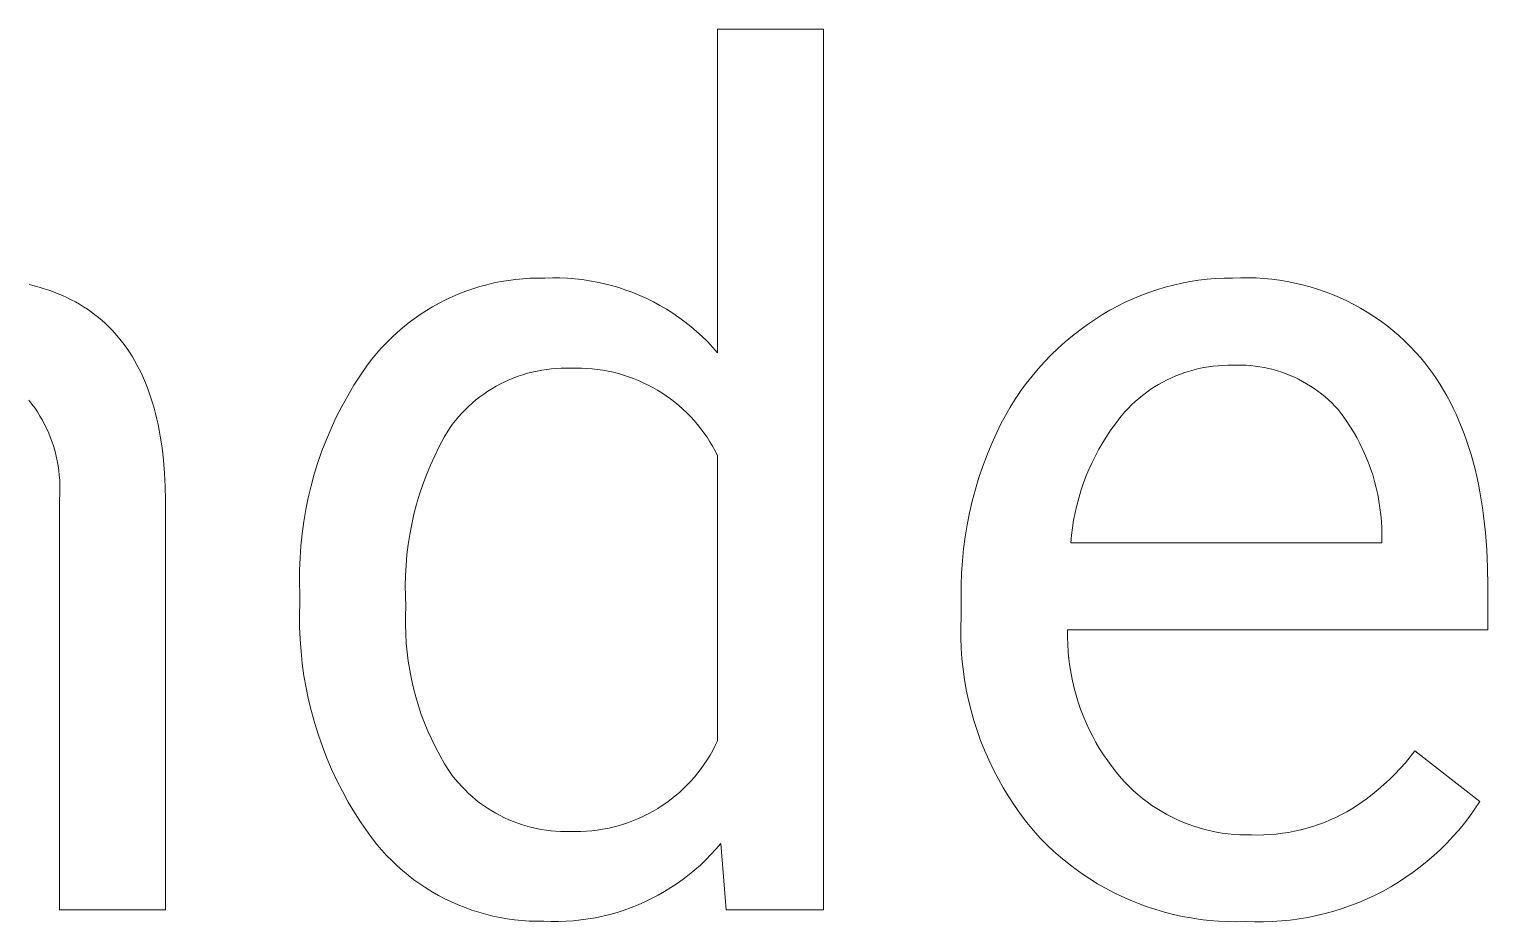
# Model space of a CAD drawing. Header units: millimetres. Extents: x 2840 to 6121, y 744 to 3036.
# Drawn here: x 5190 to 5244.2, y 1002.9 to 1036.1 of the extents above; entities that cross this region are included whole.
import ezdxf

# ---------------------------------------------------------------- set-up
doc = ezdxf.new("R2010")
doc.units = ezdxf.units.MM
doc.header["$MEASUREMENT"] = 0
doc.layers.add('Domyślny', color=7, linetype='Continuous', true_color=0x000000)

msp = doc.modelspace()

# ---------------------------------------------------------------- linework, layer by layer
at = {"layer": 'Domyślny', "color": 18, "lineweight": 15, "true_color": 0x000000}
for p, q in [((5215.569, 1024.074), (5215.569, 1036.115)), ((5215.569, 1036.115), (5219.513, 1036.115)), ((5219.513, 1036.115), (5219.513, 1003.337)), ((5206.983, 1026.604), (5207.248, 1026.667)), ((5207.248, 1026.667), (5207.516, 1026.721)), ((5207.516, 1026.721), (5207.785, 1026.765)), ((5207.785, 1026.765), (5208.055, 1026.801)), ((5208.055, 1026.801), (5208.327, 1026.827)), ((5208.327, 1026.827), (5208.599, 1026.844)), ((5208.599, 1026.844), (5208.872, 1026.851)), ((5208.872, 1026.851), (5209.145, 1026.85)), ((5209.145, 1026.85), (5209.423, 1026.857)), ((5209.423, 1026.857), (5209.702, 1026.856)), ((5209.702, 1026.856), (5209.98, 1026.844)), ((5209.98, 1026.844), (5210.258, 1026.823)), ((5210.258, 1026.823), (5210.535, 1026.792)), ((5210.535, 1026.792), (5210.81, 1026.751)), ((5210.81, 1026.751), (5211.085, 1026.701)), ((5211.085, 1026.701), (5211.357, 1026.642)), ((5211.357, 1026.642), (5211.627, 1026.573)), ((5232.523, 1026.59), (5232.833, 1026.66)), ((5232.833, 1026.66), (5233.145, 1026.719)), ((5233.145, 1026.719), (5233.459, 1026.768)), ((5233.459, 1026.768), (5233.775, 1026.805)), ((5233.775, 1026.805), (5234.091, 1026.832)), ((5234.091, 1026.832), (5234.409, 1026.848)), ((5234.409, 1026.848), (5234.727, 1026.853)), ((5234.727, 1026.853), (5235.018, 1026.864)), ((5235.018, 1026.864), (5235.31, 1026.865)), ((5235.31, 1026.865), (5235.602, 1026.857)), ((5235.602, 1026.857), (5235.893, 1026.838)), ((5235.893, 1026.838), (5236.183, 1026.81)), ((5236.183, 1026.81), (5236.473, 1026.772)), ((5236.473, 1026.772), (5236.761, 1026.724)), ((5236.761, 1026.724), (5237.047, 1026.666)), ((5237.047, 1026.666), (5237.331, 1026.599)), ((5189.959, 1026.607), (5190.147, 1026.56)), ((5190.147, 1026.56), (5190.331, 1026.51)), ((5190.331, 1026.51), (5190.512, 1026.455)), ((5190.512, 1026.455), (5190.689, 1026.397)), ((5190.689, 1026.397), (5190.863, 1026.334)), ((5190.863, 1026.334), (5191.033, 1026.268)), ((5191.033, 1026.268), (5191.2, 1026.197)), ((5191.2, 1026.197), (5191.363, 1026.123)), ((5191.363, 1026.123), (5191.522, 1026.044)), ((5205.45, 1026.039), (5205.697, 1026.155)), ((5205.697, 1026.155), (5205.948, 1026.262)), ((5205.948, 1026.262), (5206.202, 1026.361)), ((5206.202, 1026.361), (5206.459, 1026.451)), ((5206.459, 1026.451), (5206.72, 1026.532)), ((5206.72, 1026.532), (5206.983, 1026.604)), ((5211.627, 1026.573), (5211.894, 1026.494)), ((5211.894, 1026.494), (5212.158, 1026.406)), ((5212.158, 1026.406), (5212.419, 1026.309)), ((5212.419, 1026.309), (5212.677, 1026.203)), ((5212.677, 1026.203), (5212.931, 1026.088)), ((5212.931, 1026.088), (5213.181, 1025.965)), ((5231.019, 1026.082), (5231.312, 1026.204)), ((5231.312, 1026.204), (5231.61, 1026.316)), ((5231.61, 1026.316), (5231.911, 1026.418)), ((5231.911, 1026.418), (5232.215, 1026.509)), ((5232.215, 1026.509), (5232.523, 1026.59)), ((5237.331, 1026.599), (5237.612, 1026.523)), ((5237.612, 1026.523), (5237.891, 1026.436)), ((5237.891, 1026.436), (5238.166, 1026.341)), ((5238.166, 1026.341), (5238.439, 1026.236)), ((5238.439, 1026.236), (5238.707, 1026.122)), ((5238.707, 1026.122), (5238.972, 1025.999)), ((5191.522, 1026.044), (5191.678, 1025.961)), ((5191.678, 1025.961), (5191.831, 1025.875)), ((5191.831, 1025.875), (5191.98, 1025.784)), ((5191.98, 1025.784), (5192.125, 1025.689)), ((5192.125, 1025.689), (5192.267, 1025.59)), ((5192.267, 1025.59), (5192.405, 1025.487)), ((5204.506, 1025.493), (5204.735, 1025.642)), ((5204.735, 1025.642), (5204.969, 1025.782)), ((5204.969, 1025.782), (5205.207, 1025.915)), ((5205.207, 1025.915), (5205.45, 1026.039)), ((5213.181, 1025.965), (5213.426, 1025.832)), ((5213.426, 1025.832), (5213.666, 1025.691)), ((5213.666, 1025.691), (5213.901, 1025.542)), ((5213.901, 1025.542), (5214.131, 1025.385)), ((5229.892, 1025.494), (5230.166, 1025.655)), ((5230.166, 1025.655), (5230.445, 1025.807)), ((5230.445, 1025.807), (5230.73, 1025.949)), ((5230.73, 1025.949), (5231.019, 1026.082)), ((5238.972, 1025.999), (5239.232, 1025.867)), ((5239.232, 1025.867), (5239.488, 1025.726)), ((5239.488, 1025.726), (5239.739, 1025.577)), ((5239.739, 1025.577), (5239.984, 1025.42)), ((5192.405, 1025.487), (5192.539, 1025.381)), ((5192.539, 1025.381), (5192.67, 1025.27)), ((5192.67, 1025.27), (5192.798, 1025.155)), ((5192.798, 1025.155), (5192.922, 1025.036)), ((5192.922, 1025.036), (5193.042, 1024.913)), ((5203.645, 1024.824), (5203.852, 1025.002)), ((5203.852, 1025.002), (5204.064, 1025.173)), ((5204.064, 1025.173), (5204.282, 1025.337)), ((5204.282, 1025.337), (5204.506, 1025.493)), ((5214.131, 1025.385), (5214.356, 1025.22)), ((5214.356, 1025.22), (5214.574, 1025.047)), ((5214.574, 1025.047), (5214.787, 1024.867)), ((5229.044, 1024.917), (5229.331, 1025.125)), ((5229.331, 1025.125), (5229.624, 1025.323)), ((5229.624, 1025.323), (5229.892, 1025.494)), ((5239.984, 1025.42), (5240.224, 1025.254)), ((5240.224, 1025.254), (5240.459, 1025.08)), ((5240.459, 1025.08), (5240.687, 1024.899)), ((5193.042, 1024.913), (5193.159, 1024.786)), ((5193.159, 1024.786), (5193.273, 1024.655)), ((5193.273, 1024.655), (5193.382, 1024.519)), ((5193.382, 1024.519), (5193.489, 1024.38)), ((5203.251, 1024.446), (5203.445, 1024.638)), ((5203.445, 1024.638), (5203.645, 1024.824)), ((5214.787, 1024.867), (5214.993, 1024.679)), ((5214.993, 1024.679), (5215.192, 1024.484)), ((5215.192, 1024.484), (5215.384, 1024.283)), ((5228.231, 1024.235), (5228.494, 1024.472)), ((5228.494, 1024.472), (5228.766, 1024.699)), ((5228.766, 1024.699), (5229.044, 1024.917)), ((5240.687, 1024.899), (5240.909, 1024.709)), ((5240.909, 1024.709), (5241.125, 1024.513)), ((5241.125, 1024.513), (5241.334, 1024.309)), ((5193.489, 1024.38), (5193.591, 1024.237)), ((5193.591, 1024.237), (5193.69, 1024.09)), ((5193.69, 1024.09), (5193.786, 1023.939)), ((5193.786, 1023.939), (5193.878, 1023.783)), ((5202.711, 1023.832), (5202.884, 1024.043)), ((5202.884, 1024.043), (5203.064, 1024.248)), ((5203.064, 1024.248), (5203.251, 1024.446)), ((5215.384, 1024.283), (5215.569, 1024.074)), ((5227.73, 1023.734), (5227.976, 1023.989)), ((5227.976, 1023.989), (5228.231, 1024.235)), ((5241.334, 1024.309), (5241.536, 1024.098)), ((5241.536, 1024.098), (5241.73, 1023.881)), ((5193.878, 1023.783), (5193.967, 1023.624)), ((5193.967, 1023.624), (5194.052, 1023.461)), ((5194.052, 1023.461), (5194.133, 1023.293)), ((5202.288, 1023.242), (5202.545, 1023.615)), ((5202.545, 1023.615), (5202.711, 1023.832)), ((5208.854, 1023.391), (5208.677, 1023.352)), ((5209.033, 1023.425), (5208.854, 1023.391)), ((5209.212, 1023.452), (5209.033, 1023.425)), ((5209.392, 1023.473), (5209.212, 1023.452)), ((5209.573, 1023.488), (5209.392, 1023.473)), ((5209.754, 1023.497), (5209.573, 1023.488)), ((5209.936, 1023.499), (5209.754, 1023.497)), ((5210.117, 1023.495), (5209.936, 1023.499)), ((5210.315, 1023.5), (5210.117, 1023.495)), ((5210.512, 1023.498), (5210.315, 1023.5)), ((5210.71, 1023.489), (5210.512, 1023.498)), ((5210.907, 1023.474), (5210.71, 1023.489)), ((5211.103, 1023.451), (5210.907, 1023.474)), ((5211.299, 1023.422), (5211.103, 1023.451)), ((5211.493, 1023.387), (5211.299, 1023.422)), ((5211.686, 1023.345), (5211.493, 1023.387)), ((5227.266, 1023.201), (5227.493, 1023.472)), ((5227.493, 1023.472), (5227.73, 1023.734)), ((5233.125, 1023.391), (5232.954, 1023.336)), ((5233.299, 1023.439), (5233.125, 1023.391)), ((5233.474, 1023.481), (5233.299, 1023.439)), ((5233.651, 1023.518), (5233.474, 1023.481)), ((5233.829, 1023.548), (5233.651, 1023.518)), ((5234.007, 1023.572), (5233.829, 1023.548)), ((5234.186, 1023.59), (5234.007, 1023.572)), ((5234.366, 1023.602), (5234.186, 1023.59)), ((5234.546, 1023.608), (5234.366, 1023.602)), ((5234.727, 1023.608), (5234.546, 1023.608)), ((5234.896, 1023.612), (5234.727, 1023.608)), ((5235.065, 1023.611), (5234.896, 1023.612)), ((5235.234, 1023.604), (5235.065, 1023.611)), ((5235.403, 1023.592), (5235.234, 1023.604)), ((5235.571, 1023.573), (5235.403, 1023.592)), ((5235.738, 1023.549), (5235.571, 1023.573)), ((5235.905, 1023.519), (5235.738, 1023.549)), ((5236.07, 1023.484), (5235.905, 1023.519)), ((5236.234, 1023.443), (5236.07, 1023.484)), ((5236.397, 1023.396), (5236.234, 1023.443)), ((5236.557, 1023.344), (5236.397, 1023.396)), ((5241.73, 1023.881), (5241.884, 1023.693)), ((5241.884, 1023.693), (5242.032, 1023.5)), ((5242.032, 1023.5), (5242.175, 1023.303)), ((5194.133, 1023.293), (5194.211, 1023.122)), ((5194.211, 1023.122), (5194.285, 1022.946)), ((5194.285, 1022.946), (5194.356, 1022.767)), ((5201.811, 1022.47), (5202.043, 1022.86)), ((5202.043, 1022.86), (5202.288, 1023.242)), ((5207.49, 1022.909), (5207.33, 1022.823)), ((5207.652, 1022.99), (5207.49, 1022.909)), ((5207.818, 1023.064), (5207.652, 1022.99)), ((5207.985, 1023.134), (5207.818, 1023.064)), ((5208.156, 1023.197), (5207.985, 1023.134)), ((5208.328, 1023.255), (5208.156, 1023.197)), ((5208.502, 1023.306), (5208.328, 1023.255)), ((5208.677, 1023.352), (5208.502, 1023.306)), ((5211.878, 1023.296), (5211.686, 1023.345)), ((5212.067, 1023.241), (5211.878, 1023.296)), ((5212.255, 1023.179), (5212.067, 1023.241)), ((5212.441, 1023.111), (5212.255, 1023.179)), ((5212.624, 1023.037), (5212.441, 1023.111)), ((5212.804, 1022.957), (5212.624, 1023.037)), ((5212.982, 1022.87), (5212.804, 1022.957)), ((5213.157, 1022.778), (5212.982, 1022.87)), ((5226.839, 1022.636), (5227.047, 1022.922)), ((5227.047, 1022.922), (5227.266, 1023.201)), ((5231.97, 1022.89), (5231.816, 1022.797)), ((5232.128, 1022.978), (5231.97, 1022.89)), ((5232.288, 1023.061), (5232.128, 1022.978)), ((5232.451, 1023.139), (5232.288, 1023.061)), ((5232.616, 1023.21), (5232.451, 1023.139)), ((5232.784, 1023.276), (5232.616, 1023.21)), ((5232.954, 1023.336), (5232.784, 1023.276)), ((5236.716, 1023.287), (5236.557, 1023.344)), ((5236.873, 1023.224), (5236.716, 1023.287)), ((5237.028, 1023.156), (5236.873, 1023.224)), ((5237.181, 1023.082), (5237.028, 1023.156)), ((5237.33, 1023.004), (5237.181, 1023.082)), ((5237.477, 1022.92), (5237.33, 1023.004)), ((5237.621, 1022.831), (5237.477, 1022.92)), ((5237.762, 1022.738), (5237.621, 1022.831)), ((5242.175, 1023.303), (5242.314, 1023.1)), ((5242.314, 1023.1), (5242.448, 1022.892)), ((5242.448, 1022.892), (5242.577, 1022.68)), ((5190.061, 1022.163), (5189.951, 1022.305)), ((5194.356, 1022.767), (5194.424, 1022.583)), ((5194.424, 1022.583), (5194.487, 1022.396)), ((5194.487, 1022.396), (5194.548, 1022.204)), ((5201.592, 1022.073), (5201.811, 1022.47)), ((5206.581, 1022.314), (5206.442, 1022.197)), ((5206.723, 1022.426), (5206.581, 1022.314)), ((5206.87, 1022.533), (5206.723, 1022.426)), ((5207.02, 1022.635), (5206.87, 1022.533)), ((5207.173, 1022.732), (5207.02, 1022.635)), ((5207.33, 1022.823), (5207.173, 1022.732)), ((5213.328, 1022.679), (5213.157, 1022.778)), ((5213.496, 1022.575), (5213.328, 1022.679)), ((5213.66, 1022.465), (5213.496, 1022.575)), ((5213.821, 1022.35), (5213.66, 1022.465)), ((5213.977, 1022.229), (5213.821, 1022.35)), ((5226.453, 1022.042), (5226.641, 1022.342)), ((5226.641, 1022.342), (5226.839, 1022.636)), ((5231.235, 1022.371), (5231.099, 1022.253)), ((5231.375, 1022.485), (5231.235, 1022.371)), ((5231.518, 1022.594), (5231.375, 1022.485)), ((5231.666, 1022.698), (5231.518, 1022.594)), ((5231.816, 1022.797), (5231.666, 1022.698)), ((5237.9, 1022.64), (5237.762, 1022.738)), ((5238.034, 1022.537), (5237.9, 1022.64)), ((5238.165, 1022.43), (5238.034, 1022.537)), ((5238.292, 1022.318), (5238.165, 1022.43)), ((5238.415, 1022.202), (5238.292, 1022.318)), ((5242.577, 1022.68), (5242.701, 1022.462)), ((5242.701, 1022.462), (5242.82, 1022.239)), ((5190.166, 1022.017), (5190.061, 1022.163)), ((5190.266, 1021.868), (5190.166, 1022.017)), ((5190.361, 1021.715), (5190.266, 1021.868)), ((5194.548, 1022.204), (5194.604, 1022.009)), ((5194.604, 1022.009), (5194.658, 1021.809)), ((5194.658, 1021.809), (5194.707, 1021.605)), ((5201.386, 1021.668), (5201.592, 1022.073)), ((5206.051, 1021.818), (5205.929, 1021.684)), ((5206.177, 1021.949), (5206.051, 1021.818)), ((5206.307, 1022.075), (5206.177, 1021.949)), ((5206.442, 1022.197), (5206.307, 1022.075)), ((5214.129, 1022.103), (5213.977, 1022.229)), ((5214.277, 1021.972), (5214.129, 1022.103)), ((5214.42, 1021.836), (5214.277, 1021.972)), ((5214.559, 1021.695), (5214.42, 1021.836)), ((5226.275, 1021.736), (5226.453, 1022.042)), ((5230.717, 1021.871), (5230.538, 1021.653)), ((5230.84, 1022.002), (5230.717, 1021.871)), ((5230.967, 1022.13), (5230.84, 1022.002)), ((5231.099, 1022.253), (5230.967, 1022.13)), ((5238.534, 1022.082), (5238.415, 1022.202)), ((5238.649, 1021.958), (5238.534, 1022.082)), ((5238.803, 1021.758), (5238.649, 1021.958)), ((5238.949, 1021.554), (5238.803, 1021.758)), ((5242.82, 1022.239), (5242.934, 1022.012)), ((5242.934, 1022.012), (5243.044, 1021.779)), ((5243.044, 1021.779), (5243.149, 1021.542)), ((5190.451, 1021.559), (5190.361, 1021.715)), ((5190.535, 1021.4), (5190.451, 1021.559)), ((5190.614, 1021.239), (5190.535, 1021.4)), ((5190.687, 1021.074), (5190.614, 1021.239)), ((5194.707, 1021.605), (5194.753, 1021.398)), ((5194.753, 1021.398), (5194.796, 1021.186)), ((5201.016, 1020.84), (5201.194, 1021.257)), ((5201.194, 1021.257), (5201.386, 1021.668)), ((5205.594, 1021.255), (5205.4, 1020.923)), ((5205.701, 1021.402), (5205.594, 1021.255)), ((5205.813, 1021.545), (5205.701, 1021.402)), ((5205.929, 1021.684), (5205.813, 1021.545)), ((5214.693, 1021.549), (5214.559, 1021.695)), ((5214.821, 1021.399), (5214.693, 1021.549)), ((5214.945, 1021.245), (5214.821, 1021.399)), ((5215.063, 1021.087), (5214.945, 1021.245)), ((5225.953, 1021.106), (5226.109, 1021.424)), ((5226.109, 1021.424), (5226.275, 1021.736)), ((5230.201, 1021.2), (5230.044, 1020.966)), ((5230.366, 1021.429), (5230.201, 1021.2)), ((5230.538, 1021.653), (5230.366, 1021.429)), ((5239.089, 1021.344), (5238.949, 1021.554)), ((5239.221, 1021.13), (5239.089, 1021.344)), ((5243.149, 1021.542), (5243.248, 1021.299)), ((5243.248, 1021.299), (5243.343, 1021.052)), ((5190.755, 1020.907), (5190.687, 1021.074)), ((5190.816, 1020.738), (5190.755, 1020.907)), ((5190.872, 1020.567), (5190.816, 1020.738)), ((5194.796, 1021.186), (5194.835, 1020.97)), ((5194.835, 1020.97), (5194.87, 1020.75)), ((5194.87, 1020.75), (5194.902, 1020.527)), ((5200.852, 1020.417), (5201.016, 1020.84)), ((5205.4, 1020.923), (5205.217, 1020.584)), ((5215.176, 1020.924), (5215.063, 1021.087)), ((5215.283, 1020.758), (5215.176, 1020.924)), ((5215.384, 1020.588), (5215.283, 1020.758)), ((5225.595, 1020.275), (5225.768, 1020.693)), ((5225.768, 1020.693), (5225.953, 1021.106)), ((5229.895, 1020.726), (5229.754, 1020.482)), ((5230.044, 1020.966), (5229.895, 1020.726)), ((5239.347, 1020.912), (5239.221, 1021.13)), ((5239.464, 1020.689), (5239.347, 1020.912)), ((5239.575, 1020.463), (5239.464, 1020.689)), ((5243.343, 1021.052), (5243.433, 1020.8)), ((5243.433, 1020.8), (5243.518, 1020.542)), ((5190.922, 1020.395), (5190.872, 1020.567)), ((5190.966, 1020.22), (5190.922, 1020.395)), ((5191.004, 1020.044), (5190.966, 1020.22)), ((5194.902, 1020.527), (5194.956, 1020.067)), ((5200.703, 1019.989), (5200.852, 1020.417)), ((5205.046, 1020.238), (5204.887, 1019.888)), ((5205.217, 1020.584), (5205.046, 1020.238)), ((5215.48, 1020.415), (5215.384, 1020.588)), ((5215.569, 1020.239), (5215.48, 1020.415)), ((5215.569, 1009.63), (5215.569, 1020.239)), ((5225.437, 1019.851), (5225.595, 1020.275)), ((5229.621, 1020.233), (5229.497, 1019.98)), ((5229.754, 1020.482), (5229.621, 1020.233)), ((5239.677, 1020.233), (5239.575, 1020.463)), ((5239.772, 1020), (5239.677, 1020.233)), ((5243.518, 1020.542), (5243.599, 1020.279)), ((5243.599, 1020.279), (5243.674, 1020.012)), ((5191.036, 1019.867), (5191.004, 1020.044)), ((5191.062, 1019.689), (5191.036, 1019.867)), ((5191.081, 1019.511), (5191.062, 1019.689)), ((5194.956, 1020.067), (5194.995, 1019.591)), ((5194.995, 1019.591), (5195.02, 1019.099)), ((5200.567, 1019.556), (5200.703, 1019.989)), ((5204.887, 1019.888), (5204.739, 1019.532)), ((5225.292, 1019.422), (5225.437, 1019.851)), ((5229.38, 1019.723), (5229.273, 1019.463)), ((5229.497, 1019.98), (5229.38, 1019.723)), ((5239.859, 1019.763), (5239.772, 1020)), ((5239.938, 1019.524), (5239.859, 1019.763)), ((5243.674, 1020.012), (5243.745, 1019.739)), ((5243.745, 1019.739), (5243.81, 1019.462)), ((5191.095, 1019.331), (5191.081, 1019.511)), ((5191.102, 1019.152), (5191.095, 1019.331)), ((5191.103, 1018.972), (5191.102, 1019.152)), ((5195.02, 1019.099), (5195.032, 1018.591)), ((5200.341, 1018.677), (5200.447, 1019.118)), ((5200.447, 1019.118), (5200.567, 1019.556)), ((5204.604, 1019.171), (5204.482, 1018.806)), ((5204.739, 1019.532), (5204.604, 1019.171)), ((5225.161, 1018.989), (5225.292, 1019.422)), ((5229.174, 1019.198), (5229.084, 1018.931)), ((5229.273, 1019.463), (5229.174, 1019.198)), ((5240.009, 1019.283), (5239.938, 1019.524)), ((5240.071, 1019.039), (5240.009, 1019.283)), ((5240.126, 1018.793), (5240.071, 1019.039)), ((5243.81, 1019.462), (5243.871, 1019.179)), ((5243.871, 1019.179), (5243.927, 1018.891)), ((5191.087, 1018.612), (5191.098, 1018.792)), ((5191.087, 1003.338), (5191.087, 1018.612)), ((5191.098, 1018.792), (5191.103, 1018.972)), ((5195.032, 1018.591), (5195.032, 1003.338)), ((5200.249, 1018.233), (5200.341, 1018.677)), ((5204.482, 1018.806), (5204.371, 1018.437)), ((5224.942, 1018.111), (5225.045, 1018.552)), ((5225.045, 1018.552), (5225.161, 1018.989)), ((5229.003, 1018.661), (5228.93, 1018.388)), ((5229.084, 1018.931), (5229.003, 1018.661)), ((5240.172, 1018.546), (5240.126, 1018.793)), ((5240.21, 1018.297), (5240.172, 1018.546)), ((5243.927, 1018.891), (5243.978, 1018.599)), ((5243.978, 1018.599), (5244.024, 1018.301)), ((5200.173, 1017.785), (5200.249, 1018.233)), ((5204.274, 1018.064), (5204.189, 1017.688)), ((5204.371, 1018.437), (5204.274, 1018.064)), ((5224.854, 1017.667), (5224.942, 1018.111)), ((5228.867, 1018.113), (5228.813, 1017.837)), ((5228.93, 1018.388), (5228.867, 1018.113)), ((5240.239, 1018.047), (5240.21, 1018.297)), ((5240.26, 1017.796), (5240.239, 1018.047)), ((5244.024, 1018.301), (5244.066, 1017.998)), ((5244.066, 1017.998), (5244.134, 1017.377)), ((5200.112, 1017.336), (5200.173, 1017.785)), ((5204.189, 1017.688), (5204.117, 1017.31)), ((5224.781, 1017.221), (5224.854, 1017.667)), ((5228.768, 1017.558), (5228.733, 1017.278)), ((5228.813, 1017.837), (5228.768, 1017.558)), ((5240.273, 1017.544), (5240.26, 1017.796)), ((5240.277, 1017.293), (5240.273, 1017.544)), ((5200.035, 1016.432), (5200.066, 1016.885)), ((5200.066, 1016.885), (5200.112, 1017.336)), ((5204.058, 1016.929), (5204.012, 1016.547)), ((5204.117, 1017.31), (5204.058, 1016.929)), ((5224.721, 1016.772), (5224.781, 1017.221)), ((5228.733, 1017.278), (5228.707, 1016.998)), ((5228.707, 1016.998), (5240.277, 1016.998)), ((5240.277, 1016.998), (5240.277, 1017.293)), ((5244.134, 1017.377), (5244.182, 1016.735)), ((5200.019, 1015.979), (5200.035, 1016.432)), ((5204.012, 1016.547), (5203.978, 1016.163)), ((5224.647, 1015.87), (5224.677, 1016.322)), ((5224.677, 1016.322), (5224.721, 1016.772)), ((5244.182, 1016.735), (5244.212, 1016.074)), ((5200.018, 1015.525), (5200.019, 1015.979)), ((5203.958, 1015.778), (5203.951, 1015.393)), ((5203.978, 1016.163), (5203.958, 1015.778)), ((5224.632, 1015.418), (5224.647, 1015.87)), ((5244.212, 1016.074), (5244.221, 1015.391)), ((5200.032, 1015.071), (5200.018, 1015.525)), ((5203.951, 1015.393), (5203.957, 1015.008)), ((5224.631, 1014.965), (5224.632, 1015.418)), ((5244.221, 1015.391), (5244.221, 1013.753)), ((5200.019, 1014.321), (5200.032, 1014.776)), ((5200.032, 1014.776), (5200.032, 1015.071)), ((5203.957, 1015.008), (5203.977, 1014.623)), ((5224.631, 1014.244), (5224.631, 1014.965)), ((5200.022, 1013.866), (5200.019, 1014.321)), ((5203.963, 1014.284), (5203.96, 1013.944)), ((5203.977, 1014.623), (5203.963, 1014.284)), ((5224.618, 1013.854), (5224.631, 1014.244)), ((5200.039, 1013.41), (5200.022, 1013.866)), ((5203.96, 1013.944), (5203.969, 1013.604)), ((5203.969, 1013.604), (5203.989, 1013.265)), ((5224.619, 1013.463), (5224.618, 1013.854)), ((5228.586, 1013.753), (5228.585, 1013.48)), ((5244.221, 1013.753), (5228.586, 1013.753)), ((5200.072, 1012.956), (5200.039, 1013.41)), ((5203.989, 1013.265), (5204.02, 1012.927)), ((5224.633, 1013.072), (5224.619, 1013.463)), ((5224.66, 1012.682), (5224.633, 1013.072)), ((5228.585, 1013.48), (5228.594, 1013.207)), ((5228.594, 1013.207), (5228.611, 1012.935)), ((5200.119, 1012.503), (5200.072, 1012.956)), ((5204.02, 1012.927), (5204.062, 1012.59)), ((5204.062, 1012.59), (5204.116, 1012.254)), ((5224.701, 1012.293), (5224.66, 1012.682)), ((5228.611, 1012.935), (5228.637, 1012.663)), ((5228.637, 1012.663), (5228.673, 1012.393)), ((5200.182, 1012.052), (5200.119, 1012.503)), ((5200.259, 1011.603), (5200.182, 1012.052)), ((5204.116, 1012.254), (5204.181, 1011.921)), ((5224.755, 1011.906), (5224.701, 1012.293)), ((5228.673, 1012.393), (5228.717, 1012.123)), ((5228.717, 1012.123), (5228.771, 1011.856)), ((5200.352, 1011.157), (5200.259, 1011.603)), ((5204.181, 1011.921), (5204.256, 1011.59)), ((5204.256, 1011.59), (5204.343, 1011.261)), ((5224.822, 1011.521), (5224.755, 1011.906)), ((5224.902, 1011.139), (5224.822, 1011.521)), ((5228.771, 1011.856), (5228.833, 1011.59)), ((5228.833, 1011.59), (5228.904, 1011.327)), ((5200.459, 1010.714), (5200.352, 1011.157)), ((5204.343, 1011.261), (5204.44, 1010.935)), ((5204.44, 1010.935), (5204.548, 1010.613)), ((5224.996, 1010.759), (5224.902, 1011.139)), ((5228.904, 1011.327), (5228.984, 1011.066)), ((5228.984, 1011.066), (5229.073, 1010.808)), ((5200.581, 1010.275), (5200.459, 1010.714)), ((5204.548, 1010.613), (5204.667, 1010.295)), ((5225.102, 1010.383), (5224.996, 1010.759)), ((5225.221, 1010.011), (5225.102, 1010.383)), ((5229.073, 1010.808), (5229.17, 1010.553)), ((5229.17, 1010.553), (5229.276, 1010.301)), ((5200.717, 1009.841), (5200.581, 1010.275)), ((5200.868, 1009.411), (5200.717, 1009.841)), ((5204.667, 1010.295), (5204.796, 1009.981)), ((5204.796, 1009.981), (5204.935, 1009.671)), ((5225.352, 1009.643), (5225.221, 1010.011)), ((5229.276, 1010.301), (5229.39, 1010.053)), ((5229.39, 1010.053), (5229.512, 1009.809)), ((5229.512, 1009.809), (5229.642, 1009.57)), ((5201.032, 1008.986), (5200.868, 1009.411)), ((5204.935, 1009.671), (5205.085, 1009.366)), ((5205.085, 1009.366), (5205.245, 1009.066)), ((5215.291, 1009.096), (5215.39, 1009.271)), ((5215.39, 1009.271), (5215.483, 1009.449)), ((5215.483, 1009.449), (5215.569, 1009.63)), ((5225.496, 1009.279), (5225.352, 1009.643)), ((5225.653, 1008.921), (5225.496, 1009.279)), ((5229.642, 1009.57), (5229.781, 1009.335)), ((5229.781, 1009.335), (5229.927, 1009.104)), ((5201.211, 1008.567), (5201.032, 1008.986)), ((5205.245, 1009.066), (5205.415, 1008.772)), ((5205.415, 1008.772), (5205.594, 1008.483)), ((5214.958, 1008.594), (5215.075, 1008.757)), ((5215.075, 1008.757), (5215.186, 1008.925)), ((5215.186, 1008.925), (5215.291, 1009.096)), ((5225.821, 1008.568), (5225.653, 1008.921)), ((5229.927, 1009.104), (5230.081, 1008.879)), ((5230.081, 1008.879), (5230.242, 1008.659)), ((5240.964, 1008.595), (5241.154, 1008.808)), ((5241.154, 1008.808), (5241.336, 1009.027)), ((5241.336, 1009.027), (5241.512, 1009.251)), ((5241.512, 1009.251), (5243.926, 1007.372)), ((5201.404, 1008.155), (5201.211, 1008.567)), ((5205.594, 1008.483), (5205.7, 1008.338)), ((5205.7, 1008.338), (5205.812, 1008.197)), ((5205.812, 1008.197), (5205.928, 1008.059)), ((5214.575, 1008.129), (5214.708, 1008.279)), ((5214.708, 1008.279), (5214.836, 1008.434)), ((5214.836, 1008.434), (5214.958, 1008.594)), ((5226.002, 1008.222), (5225.821, 1008.568)), ((5226.194, 1007.881), (5226.002, 1008.222)), ((5230.242, 1008.659), (5230.41, 1008.444)), ((5230.41, 1008.444), (5230.586, 1008.235)), ((5230.586, 1008.235), (5230.733, 1008.074)), ((5240.355, 1007.996), (5240.565, 1008.189)), ((5240.565, 1008.189), (5240.768, 1008.389)), ((5240.768, 1008.389), (5240.964, 1008.595)), ((5201.611, 1007.749), (5201.404, 1008.155)), ((5201.83, 1007.35), (5201.611, 1007.749)), ((5205.928, 1008.059), (5206.049, 1007.926)), ((5206.049, 1007.926), (5206.175, 1007.797)), ((5206.175, 1007.797), (5206.304, 1007.672)), ((5206.304, 1007.672), (5206.438, 1007.551)), ((5213.993, 1007.575), (5214.146, 1007.706)), ((5214.146, 1007.706), (5214.294, 1007.842)), ((5214.294, 1007.842), (5214.437, 1007.983)), ((5214.437, 1007.983), (5214.575, 1008.129)), ((5226.398, 1007.548), (5226.194, 1007.881)), ((5230.733, 1008.074), (5230.886, 1007.919)), ((5230.886, 1007.919), (5231.044, 1007.769)), ((5231.044, 1007.769), (5231.207, 1007.624)), ((5239.918, 1007.631), (5240.14, 1007.81)), ((5240.14, 1007.81), (5240.355, 1007.996)), ((5202.063, 1006.958), (5201.83, 1007.35)), ((5206.438, 1007.551), (5206.576, 1007.435)), ((5206.576, 1007.435), (5206.718, 1007.324)), ((5206.718, 1007.324), (5206.863, 1007.218)), ((5206.863, 1007.218), (5207.012, 1007.117)), ((5207.012, 1007.117), (5207.165, 1007.021)), ((5213.167, 1007.006), (5213.34, 1007.108)), ((5213.34, 1007.108), (5213.509, 1007.216)), ((5213.509, 1007.216), (5213.675, 1007.33)), ((5213.675, 1007.33), (5213.836, 1007.45)), ((5213.836, 1007.45), (5213.993, 1007.575)), ((5226.613, 1007.222), (5226.398, 1007.548)), ((5226.839, 1006.903), (5226.613, 1007.222)), ((5231.207, 1007.624), (5231.375, 1007.486)), ((5231.375, 1007.486), (5231.548, 1007.353)), ((5231.548, 1007.353), (5231.726, 1007.226)), ((5231.726, 1007.226), (5231.908, 1007.106)), ((5231.908, 1007.106), (5232.093, 1006.992)), ((5238.977, 1006.989), (5239.22, 1007.138)), ((5239.22, 1007.138), (5239.458, 1007.295)), ((5239.458, 1007.295), (5239.691, 1007.459)), ((5239.691, 1007.459), (5239.918, 1007.631)), ((5243.744, 1007.096), (5243.551, 1006.827)), ((5243.926, 1007.372), (5243.744, 1007.096)), ((5202.309, 1006.575), (5202.063, 1006.958)), ((5202.567, 1006.199), (5202.309, 1006.575)), ((5207.165, 1007.021), (5207.32, 1006.93)), ((5207.32, 1006.93), (5207.478, 1006.845)), ((5207.478, 1006.845), (5207.64, 1006.765)), ((5207.64, 1006.765), (5207.804, 1006.69)), ((5207.804, 1006.69), (5207.97, 1006.621)), ((5207.97, 1006.621), (5208.139, 1006.558)), ((5208.139, 1006.558), (5208.309, 1006.5)), ((5212.065, 1006.523), (5212.255, 1006.587)), ((5212.255, 1006.587), (5212.443, 1006.658)), ((5212.443, 1006.658), (5212.629, 1006.736)), ((5212.629, 1006.736), (5212.811, 1006.819)), ((5212.811, 1006.819), (5212.991, 1006.909)), ((5212.991, 1006.909), (5213.167, 1007.006)), ((5227.076, 1006.592), (5226.839, 1006.903)), ((5227.324, 1006.289), (5227.076, 1006.592)), ((5232.093, 1006.992), (5232.283, 1006.884)), ((5232.283, 1006.884), (5232.476, 1006.784)), ((5232.476, 1006.784), (5232.673, 1006.69)), ((5232.673, 1006.69), (5232.873, 1006.603)), ((5232.873, 1006.603), (5233.076, 1006.523)), ((5237.925, 1006.512), (5238.142, 1006.593)), ((5238.142, 1006.593), (5238.356, 1006.682)), ((5238.356, 1006.682), (5238.566, 1006.777)), ((5238.566, 1006.777), (5238.773, 1006.88)), ((5238.773, 1006.88), (5238.977, 1006.989)), ((5243.35, 1006.564), (5243.14, 1006.308)), ((5243.551, 1006.827), (5243.35, 1006.564)), ((5202.729, 1005.981), (5202.567, 1006.199)), ((5208.309, 1006.5), (5208.482, 1006.449)), ((5208.482, 1006.449), (5208.656, 1006.403)), ((5208.656, 1006.403), (5208.832, 1006.363)), ((5208.832, 1006.363), (5209.008, 1006.329)), ((5209.008, 1006.329), (5209.186, 1006.302)), ((5209.186, 1006.302), (5209.365, 1006.28)), ((5209.365, 1006.28), (5209.544, 1006.264)), ((5209.544, 1006.264), (5209.724, 1006.255)), ((5209.724, 1006.255), (5209.904, 1006.251)), ((5209.904, 1006.251), (5210.084, 1006.254)), ((5210.084, 1006.254), (5210.285, 1006.25)), ((5210.285, 1006.25), (5210.486, 1006.252)), ((5210.486, 1006.252), (5210.687, 1006.262)), ((5210.687, 1006.262), (5210.887, 1006.279)), ((5210.887, 1006.279), (5211.086, 1006.302)), ((5211.086, 1006.302), (5211.285, 1006.333)), ((5211.285, 1006.333), (5211.482, 1006.37)), ((5211.482, 1006.37), (5211.678, 1006.414)), ((5211.678, 1006.414), (5211.873, 1006.465)), ((5211.873, 1006.465), (5212.065, 1006.523)), ((5227.581, 1005.995), (5227.324, 1006.289)), ((5233.076, 1006.523), (5233.281, 1006.45)), ((5233.281, 1006.45), (5233.489, 1006.384)), ((5233.489, 1006.384), (5233.699, 1006.325)), ((5233.699, 1006.325), (5233.911, 1006.274)), ((5233.911, 1006.274), (5234.125, 1006.231)), ((5234.125, 1006.231), (5234.339, 1006.194)), ((5234.339, 1006.194), (5234.556, 1006.166)), ((5234.556, 1006.166), (5234.773, 1006.144)), ((5234.773, 1006.144), (5234.99, 1006.131)), ((5234.99, 1006.131), (5235.208, 1006.125)), ((5235.208, 1006.125), (5235.426, 1006.126)), ((5235.426, 1006.126), (5235.657, 1006.122)), ((5235.657, 1006.122), (5235.888, 1006.126)), ((5235.888, 1006.126), (5236.119, 1006.138)), ((5236.119, 1006.138), (5236.35, 1006.158)), ((5236.35, 1006.158), (5236.579, 1006.185)), ((5236.579, 1006.185), (5236.808, 1006.22)), ((5236.808, 1006.22), (5237.035, 1006.264)), ((5237.035, 1006.264), (5237.261, 1006.314)), ((5237.261, 1006.314), (5237.484, 1006.373)), ((5237.484, 1006.373), (5237.706, 1006.439)), ((5237.706, 1006.439), (5237.925, 1006.512)), ((5242.922, 1006.06), (5242.695, 1005.819)), ((5243.14, 1006.308), (5242.922, 1006.06)), ((5202.898, 1005.768), (5202.729, 1005.981)), ((5203.074, 1005.561), (5202.898, 1005.768)), ((5203.257, 1005.361), (5203.074, 1005.561)), ((5215.509, 1005.596), (5215.323, 1005.393)), ((5215.689, 1005.806), (5215.509, 1005.596)), ((5215.886, 1003.337), (5215.689, 1005.806)), ((5227.82, 1005.754), (5227.581, 1005.995)), ((5228.067, 1005.521), (5227.82, 1005.754)), ((5228.322, 1005.296), (5228.067, 1005.521)), ((5242.46, 1005.586), (5242.217, 1005.361)), ((5242.695, 1005.819), (5242.46, 1005.586)), ((5203.448, 1005.167), (5203.257, 1005.361)), ((5203.644, 1004.979), (5203.448, 1005.167)), ((5203.848, 1004.799), (5203.644, 1004.979)), ((5214.928, 1005.005), (5214.721, 1004.822)), ((5215.129, 1005.196), (5214.928, 1005.005)), ((5215.323, 1005.393), (5215.129, 1005.196)), ((5228.584, 1005.081), (5228.322, 1005.296)), ((5228.853, 1004.874), (5228.584, 1005.081)), ((5241.709, 1004.937), (5241.444, 1004.738)), ((5241.966, 1005.145), (5241.709, 1004.937)), ((5242.217, 1005.361), (5241.966, 1005.145)), ((5204.057, 1004.625), (5203.848, 1004.799)), ((5204.272, 1004.459), (5204.057, 1004.625)), ((5204.493, 1004.301), (5204.272, 1004.459)), ((5214.289, 1004.478), (5214.064, 1004.317)), ((5214.508, 1004.646), (5214.289, 1004.478)), ((5214.721, 1004.822), (5214.508, 1004.646)), ((5229.129, 1004.676), (5228.853, 1004.874)), ((5229.412, 1004.488), (5229.129, 1004.676)), ((5229.701, 1004.309), (5229.412, 1004.488)), ((5241.173, 1004.549), (5240.896, 1004.368)), ((5241.444, 1004.738), (5241.173, 1004.549)), ((5204.719, 1004.15), (5204.493, 1004.301)), ((5204.95, 1004.008), (5204.719, 1004.15)), ((5205.187, 1003.873), (5204.95, 1004.008)), ((5205.427, 1003.747), (5205.187, 1003.873)), ((5213.358, 1003.882), (5213.113, 1003.754)), ((5213.598, 1004.019), (5213.358, 1003.882)), ((5213.834, 1004.164), (5213.598, 1004.019)), ((5214.064, 1004.317), (5213.834, 1004.164)), ((5229.996, 1004.141), (5229.701, 1004.309)), ((5230.296, 1003.982), (5229.996, 1004.141)), ((5230.601, 1003.834), (5230.296, 1003.982)), ((5240.029, 1003.886), (5239.729, 1003.745)), ((5240.323, 1004.037), (5240.029, 1003.886)), ((5240.612, 1004.198), (5240.323, 1004.037)), ((5240.896, 1004.368), (5240.612, 1004.198)), ((5195.032, 1003.338), (5191.087, 1003.338)), ((5205.672, 1003.629), (5205.427, 1003.747)), ((5205.921, 1003.519), (5205.672, 1003.629)), ((5206.173, 1003.418), (5205.921, 1003.519)), ((5206.429, 1003.327), (5206.173, 1003.418)), ((5206.688, 1003.244), (5206.429, 1003.327)), ((5212.095, 1003.327), (5211.831, 1003.243)), ((5212.355, 1003.421), (5212.095, 1003.327)), ((5212.611, 1003.523), (5212.355, 1003.421)), ((5212.864, 1003.634), (5212.611, 1003.523)), ((5213.113, 1003.754), (5212.864, 1003.634)), ((5219.513, 1003.337), (5215.886, 1003.337)), ((5230.912, 1003.696), (5230.601, 1003.834)), ((5231.226, 1003.568), (5230.912, 1003.696)), ((5231.545, 1003.452), (5231.226, 1003.568)), ((5231.868, 1003.346), (5231.545, 1003.452)), ((5232.194, 1003.251), (5231.868, 1003.346)), ((5238.805, 1003.384), (5238.489, 1003.285)), ((5239.117, 1003.494), (5238.805, 1003.384)), ((5239.425, 1003.614), (5239.117, 1003.494)), ((5239.729, 1003.745), (5239.425, 1003.614)), ((5206.949, 1003.17), (5206.688, 1003.244)), ((5207.213, 1003.105), (5206.949, 1003.17)), ((5207.479, 1003.049), (5207.213, 1003.105)), ((5207.747, 1003.003), (5207.479, 1003.049)), ((5208.016, 1002.965), (5207.747, 1003.003)), ((5208.286, 1002.938), (5208.016, 1002.965)), ((5208.558, 1002.919), (5208.286, 1002.938)), ((5208.829, 1002.91), (5208.558, 1002.919)), ((5209.101, 1002.911), (5208.829, 1002.91)), ((5209.377, 1002.901), (5209.101, 1002.911)), ((5209.654, 1002.901), (5209.377, 1002.901)), ((5209.93, 1002.911), (5209.654, 1002.901)), ((5210.206, 1002.93), (5209.93, 1002.911)), ((5210.48, 1002.959), (5210.206, 1002.93)), ((5210.754, 1002.997), (5210.48, 1002.959)), ((5211.027, 1003.044), (5210.754, 1002.997)), ((5211.297, 1003.101), (5211.027, 1003.044)), ((5211.565, 1003.167), (5211.297, 1003.101)), ((5211.831, 1003.243), (5211.565, 1003.167)), ((5232.523, 1003.167), (5232.194, 1003.251)), ((5232.855, 1003.094), (5232.523, 1003.167)), ((5233.189, 1003.033), (5232.855, 1003.094)), ((5233.524, 1002.983), (5233.189, 1003.033)), ((5233.862, 1002.944), (5233.524, 1002.983)), ((5234.2, 1002.916), (5233.862, 1002.944)), ((5234.539, 1002.901), (5234.2, 1002.916)), ((5234.879, 1002.896), (5234.539, 1002.901)), ((5235.218, 1002.903), (5234.879, 1002.896)), ((5235.549, 1002.891), (5235.218, 1002.903)), ((5235.88, 1002.89), (5235.549, 1002.891)), ((5236.211, 1002.9), (5235.88, 1002.89)), ((5236.541, 1002.922), (5236.211, 1002.9)), ((5236.87, 1002.954), (5236.541, 1002.922)), ((5237.198, 1002.998), (5236.87, 1002.954)), ((5237.524, 1003.054), (5237.198, 1002.998)), ((5237.849, 1003.12), (5237.524, 1003.054)), ((5238.17, 1003.197), (5237.849, 1003.12)), ((5238.489, 1003.285), (5238.17, 1003.197))]:
    msp.add_line(p, q, dxfattribs=at)

doc.saveas('drawing.dxf')
